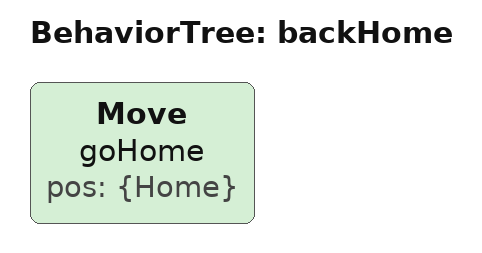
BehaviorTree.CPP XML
<root main_tree_to_execute = "backHome" >
     <BehaviorTree ID="backHome">
        <Move name="goHome" pos="{Home}"/>  <!--Always true-->
     </BehaviorTree>
 </root>
